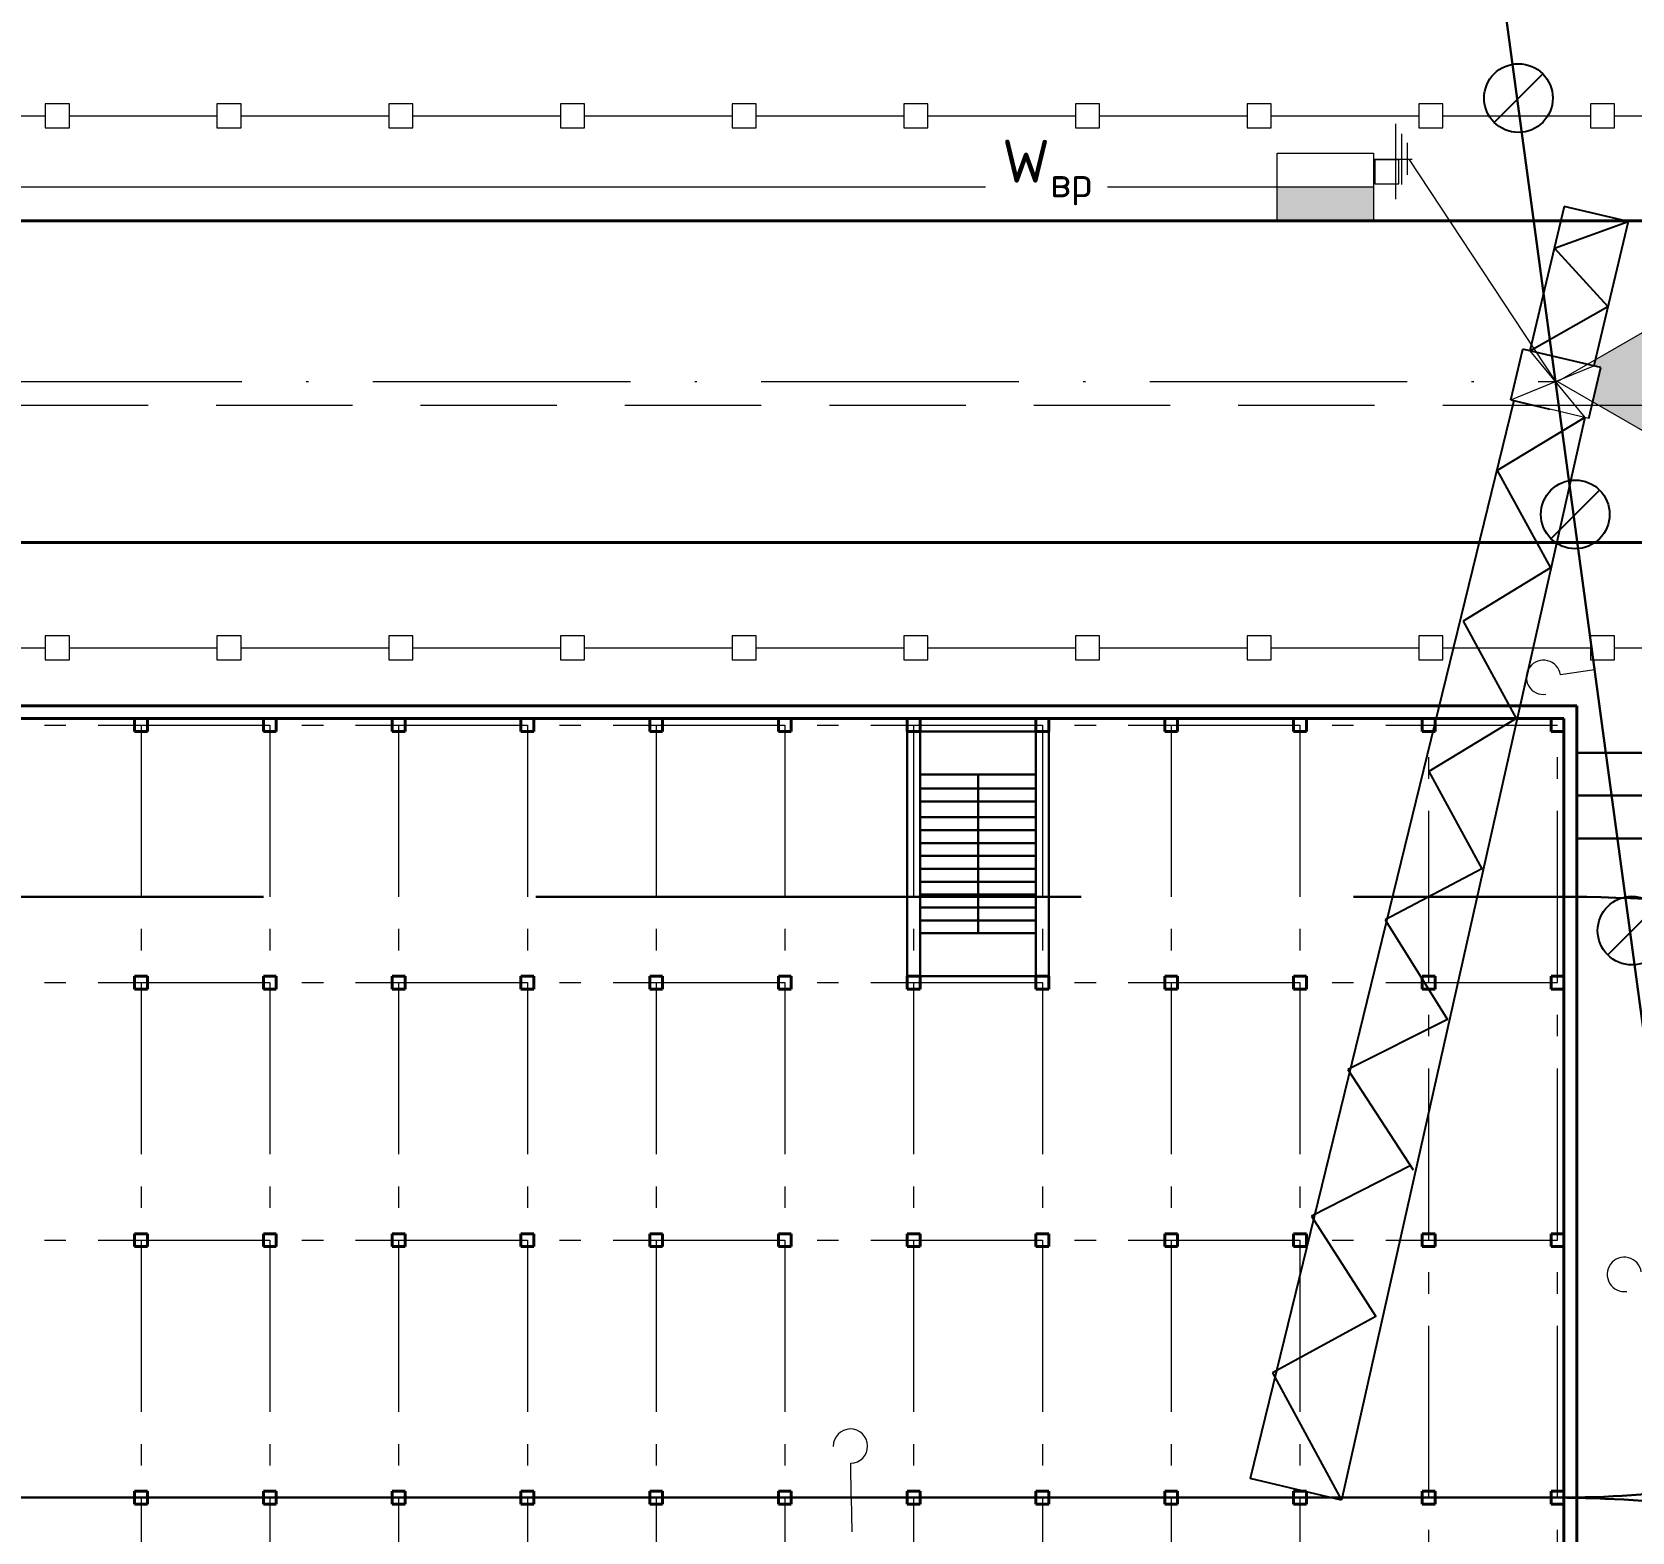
# Model space of a CAD drawing. Header units: millimetres. Extents: x -782 to 10910, y 3841 to 13237.
# Drawn here: x -460 to -385.5, y 4567.2 to 4637.1 of the extents above; entities that cross this region are included whole.
import ezdxf

# ---------------------------------------------------------------- set-up
doc = ezdxf.new("R2010")
doc.units = ezdxf.units.MM
for name, pattern in [('ACAD_ISO10W100', [18, 12, -3, 0, -3]), ('CENTER2', [28.575, 19.05, -3.175, 3.175, -3.175]), ('GOST2.303 6', [12, 8, -1.5, 1, -1.5]), ('штриховая2', [9.525, 6.35, -3.175])]:
    doc.linetypes.add(name, pattern=pattern)
doc.layers.add('1', color=7, linetype='Continuous')
doc.layers.add('тонкая', color=7, linetype='Continuous')
doc.layers.add('Фасад толст', color=7, linetype='Continuous', lineweight=20)
doc.styles.add('Isocpeur', font='isocpeur.ttf')

msp = doc.modelspace()

# ---------------------------------------------------------------- hatches: boundary and pattern name
at = {"lineweight": 25}
h = msp.add_hatch(dxfattribs=at)
h.set_pattern_fill('ANSI31', color=256)
h.paths.add_polyline_path([(-368.191661, 4463.807408), (-373.728346, 4463.807408), (-373.728346, 4456.807408), (-369.148621, 4456.807408)])
h.paths.add_polyline_path([(-395.838756, 4466.392732), (-395.525305, 4468.691212, -0.033531004), (-397.946103, 4470.807408), (-579.946103, 4470.807408, -0.033546474), (-582.368081, 4468.690313), (-582.053972, 4466.392661, -0.454591532), (-580.237257, 4464.807408), (-397.654949, 4464.807408, -0.454492205)])
h.paths.add_polyline_path([(-369.748667, 4685.053568), (-370.828143, 4685.160867, -0.097320235), (-378.998894, 4680.813979), (-608.743581, 4680.807442), (-609.838767, 4672.796344, -0.071737884), (-603.062159, 4673.807128), (-596.916666, 4673.836845, -0.164269753), (-582.368081, 4668.924503), (-582.053972, 4671.222156, -0.374956444), (-583.437252, 4672.807408, -1), (-580.237257, 4672.807408), (-397.654949, 4672.807408, -1), (-394.454955, 4672.807408, -0.381458001), (-395.874355, 4671.217636), (-395.556386, 4668.870434, -0.164703998), (-380.97554, 4673.807408), (-368.225183, 4673.807408)])
h.paths.add_polyline_path([(-603.696659, 4674.934966, -1), (-603.37666, 4674.934966, -1)], flags=16)
h.paths.add_polyline_path([(-395.874355, 4671.217636, -0.447745786), (-397.654949, 4672.807408), (-580.237257, 4672.807408, -0.454591532), (-582.053972, 4671.222156), (-582.368081, 4668.924503, -0.033546474), (-579.946103, 4666.807408), (-397.916183, 4666.807838, -0.032682346), (-395.556386, 4668.870434)])
h.paths.add_polyline_path([(-468.071309, 4672.209808), (-468.071309, 4678.809808), (-472.871309, 4678.809808), (-472.871309, 4672.209808)], flags=24)
h.paths.add_polyline_path([(-468.071309, 4664.861306), (-468.071309, 4671.461306), (-472.871309, 4671.461306), (-472.871309, 4664.861306)], flags=9)
h.paths.add_polyline_path([(-568.008949, 4665.132408), (-561.808949, 4665.132408), (-561.808949, 4669.932408), (-568.008949, 4669.932408)], flags=9)
at = {"lineweight": 20}
h = msp.add_hatch(dxfattribs=at)
h.set_pattern_fill('AR-CONC', color=256, scale=0.025)
h.paths.add_polyline_path([(-316.353466, 4463.807408), (-368.191661, 4463.807408), (-369.148621, 4456.807408), (-316.353466, 4456.807408)])
edge = h.paths.add_edge_path()
edge.add_line((-368.191661, 4463.807408), (-387.037143, 4463.807408))
edge.add_arc((-387.037143, 4475.807794), 12.000386, 223.86662461, 270, ccw=False)
edge.add_line((-395.688881, 4467.491743), (-395.838756, 4466.392732))
edge.add_arc((-396.054952, 4464.807408), 1.599997, 0, 82.23429528, ccw=False)
edge.add_arc((-396.054952, 4464.807408), 1.599997, -180, 0, ccw=False)
edge.add_line((-397.654949, 4464.807408), (-580.237257, 4464.807408))
edge.add_arc((-581.837255, 4464.807408), 1.599997, -180, 0, ccw=False)
edge.add_arc((-581.837255, 4464.807408), 1.599997, 97.78457087, 180, ccw=False)
edge.add_line((-582.053972, 4466.392661), (-582.204114, 4467.490923))
edge.add_arc((-590.855063, 4475.807794), 12.000386, 270, 316.12794469, ccw=False)
edge.add_line((-590.855063, 4463.807408), (-609.700546, 4463.807408))
edge.add_line((-609.700546, 4463.807408), (-608.743586, 4456.807408))
edge.add_line((-608.743586, 4456.807408), (-369.148621, 4456.807408))
edge.add_line((-369.148621, 4456.807408), (-368.191661, 4463.807408))
edge = h.paths.add_edge_path()
edge.add_arc((-387.037143, 4475.807794), 12.000386, 204.62550124, 223.86662461, ccw=False)
edge.add_line((-397.946103, 4470.807408), (-490.693853, 4470.807408))
edge.add_arc((-491.827745, 4471.200197), 1.199998, 199.10645728, 340.89354272, ccw=False)
edge.add_line((-492.961638, 4470.807408), (-579.946103, 4470.807408))
edge.add_arc((-590.855063, 4475.807794), 12.000386, 316.12794469, 335.37449876, ccw=False)
edge.add_line((-582.204114, 4467.490923), (-582.053972, 4466.392661))
edge.add_arc((-581.837255, 4464.807408), 1.599997, 0, 97.78457087, ccw=False)
edge.add_line((-580.237257, 4464.807408), (-397.654949, 4464.807408))
edge.add_arc((-396.054952, 4464.807408), 1.599997, 82.23429528, 180, ccw=False)
edge.add_line((-395.838756, 4466.392732), (-395.688881, 4467.491743))
edge = h.paths.add_edge_path()
edge.add_line((-369.173453, 4680.807408), (-608.743586, 4680.807408))
edge.add_line((-608.743586, 4680.807408), (-609.700546, 4673.807408))
edge.add_line((-609.700546, 4673.807408), (-590.855063, 4673.807408))
edge.add_arc((-590.855063, 4661.807022), 12.000386, 43.87205531, 90, ccw=False)
edge.add_line((-582.204114, 4670.123893), (-582.053972, 4671.222156))
edge.add_arc((-581.837255, 4672.807408), 1.599997, 180, 262.21542913, ccw=False)
edge.add_arc((-581.837255, 4672.807408), 1.599997, 0, 180, ccw=False)
edge.add_line((-580.237257, 4672.807408), (-397.654949, 4672.807408))
edge.add_arc((-396.054952, 4672.807408), 1.599997, 0, 180, ccw=False)
edge.add_arc((-396.054952, 4672.807408), 1.599997, -83.51900907, 0, ccw=False)
edge.add_line((-395.874355, 4671.217636), (-395.556386, 4668.870434))
edge.add_arc((-336.114625, 4576.116626), 110.1662, 117.53133097, 122.65399107, ccw=False)
edge.add_line((-387.037143, 4673.807408), (-368.225183, 4673.807408))
edge.add_line((-368.225183, 4673.807408), (-369.173453, 4680.807408))
edge = h.paths.add_edge_path()
edge.add_line((-608.743586, 4680.807408), (-617.994481, 4680.807408))
edge.add_line((-617.994481, 4680.807408), (-617.990367, 4673.414839))
edge.add_arc((-614.946103, 4661.807408), 12, 90, 104.69589657, ccw=False)
edge.add_line((-614.946103, 4673.807408), (-609.700546, 4673.807408))
edge.add_line((-609.700546, 4673.807408), (-608.743586, 4680.807408))
edge = h.paths.add_edge_path()
edge.add_line((-395.556386, 4668.870434), (-395.874355, 4671.217636))
edge.add_arc((-396.054952, 4672.807408), 1.599997, 180, 276.48099093, ccw=False)
edge.add_line((-397.654949, 4672.807408), (-580.237257, 4672.807408))
edge.add_arc((-581.837255, 4672.807408), 1.599997, -97.78457087, 0, ccw=False)
edge.add_line((-582.053972, 4671.222156), (-582.204114, 4670.123893))
edge.add_arc((-590.855063, 4661.807022), 12.000386, 24.62550124, 43.87205531, ccw=False)
edge.add_line((-579.946103, 4666.807408), (-495.336234, 4666.807408))
edge.add_arc((-494.750257, 4665.760209), 1.199998, 60.7700888, 119.2299112, ccw=False)
edge.add_line((-494.164279, 4666.807408), (-397.946103, 4666.807408))
edge.add_arc((-395.805836, 4666.743802), 2.141212, 83.30987815, 178.29773268, ccw=False)
h.paths.add_polyline_path([(-493.997563, 4666.092173), (-490.757568, 4666.092173), (-490.757568, 4666.807408), (-493.997563, 4666.807408)])
h.paths.add_polyline_path([(-368.225183, 4673.807408), (-316.353466, 4673.807408), (-316.353466, 4680.807408), (-369.173453, 4680.807408)])
edge = h.paths.add_edge_path()
edge.add_arc((-609.946103, 4656.807408), 24, 109.59180627, 180)
edge.add_line((-633.946103, 4656.807408), (-633.946103, 4480.807408))
edge.add_arc((-609.946103, 4480.807408), 24, 180, 270)
edge.add_line((-609.946103, 4456.807408), (-608.743586, 4456.807408))
edge.add_line((-608.743586, 4456.807408), (-609.700546, 4463.807408))
edge.add_line((-609.700546, 4463.807408), (-614.946103, 4463.807408))
edge.add_arc((-637.916666, 4452.836845), 25.455844, 25.52877937, 64.47122063)
edge.add_line((-626.946103, 4475.807408), (-626.946103, 4661.807408))
edge.add_arc((-614.946103, 4661.807408), 12, 104.69589657, 180, ccw=False)
edge.add_line((-617.990367, 4673.414839), (-617.993708, 4679.417938))
at = {"lineweight": 25}
h = msp.add_hatch(dxfattribs=at)
h.set_pattern_fill('AR-CONC', color=256, scale=0.025)
h.paths.add_polyline_path([(-583.437252, 4464.807408, -0.374956444), (-582.053972, 4466.392661), (-582.204114, 4467.490923, -0.204033738), (-590.855063, 4463.807408), (-602.946103, 4463.807408, -0.072953131), (-609.838767, 4464.818472), (-608.743586, 4456.807408), (-375.228346, 4456.807408), (-375.228346, 4463.807408), (-387.037143, 4463.807408, -0.077886135), (-390.708441, 4464.382785), (-394.459977, 4464.680734, -0.96113778), (-397.654949, 4464.807408), (-580.237257, 4464.807408, -1)])
h.paths.add_polyline_path([(-633.514713, 4548.873557), (-626.914713, 4548.873557), (-626.914713, 4553.673557), (-633.514713, 4553.673557)], flags=24)
h.paths.add_polyline_path([(-632.021103, 4479.706118), (-625.421103, 4479.706118), (-625.421103, 4484.506118), (-632.021103, 4484.506118)], flags=24)
h.paths.add_polyline_path([(-634.133065, 4600.843937), (-630.443071, 4600.843937), (-630.443071, 4605.16393), (-634.133065, 4605.16393)], flags=9)
h.paths.add_polyline_path([(-468.071309, 4457.905008), (-468.071309, 4464.505008), (-472.871309, 4464.505008), (-472.871309, 4457.905008)], flags=24)
edge = h.paths.add_edge_path()
edge.add_arc((-609.946103, 4656.807408), 24, 109.59160183, 180)
edge.add_line((-633.946103, 4656.807408), (-633.946103, 4480.807408))
edge.add_arc((-609.946103, 4480.807408), 24, 180, 270)
edge.add_line((-609.946103, 4456.807408), (-608.743586, 4456.807408))
edge.add_line((-608.743586, 4456.807408), (-609.700546, 4463.807408))
edge.add_line((-609.700546, 4463.807408), (-609.838767, 4464.818472))
edge.add_arc((-602.946103, 4487.807408), 24, 180, 253.30994122, ccw=False)
edge.add_line((-626.946103, 4487.807408), (-626.946103, 4661.807408))
edge.add_arc((-614.946103, 4661.807408), 12, 104.69537151, 180, ccw=False)
edge.add_line((-617.990261, 4673.414867), (-617.993627, 4679.417967))
at = {"lineweight": 20}
h = msp.add_hatch(dxfattribs=at)
h.set_pattern_fill('ANSI31', color=256, angle=90)
h.set_pattern_definition([(135, (-2824.641, 1373.7972), (-2.245064, -2.245064), [])])
h.paths.add_polyline_path([(-579.946103, 4470.807408, -0.084176912), (-582.204114, 4467.490923), (-582.053972, 4466.392661, -0.454591532), (-580.237257, 4464.807408), (-397.654949, 4464.807408, -0.454492205), (-395.838756, 4466.392732), (-395.688881, 4467.491743, -0.084153049), (-397.946103, 4470.807408), (-490.693853, 4470.807408, -0.71189231), (-492.961638, 4470.807408)])
h.paths.add_polyline_path([(-580.237257, 4672.807408, -0.454591532), (-582.053972, 4671.222156), (-582.204114, 4670.123893, -0.084176912), (-579.946103, 4666.807408), (-495.336234, 4666.807408, -0.260759243), (-494.164279, 4666.807408), (-397.946103, 4666.807408, -0.083164554), (-395.721467, 4670.089038), (-395.874355, 4671.217636, -0.447745786), (-397.654949, 4672.807408)])
h.paths.add_polyline_path([(-493.99518, 4666.152561), (-488.59518, 4666.152561), (-488.59518, 4670.952561), (-493.99518, 4670.952561)], flags=9)
h.paths.add_polyline_path([(-360.290529, 4665.506476), (-355.290529, 4665.506476), (-355.290529, 4670.306476), (-360.290529, 4670.306476)], flags=9)
h = msp.add_hatch(color=256, dxfattribs=at)
h.dxf.hatch_style = 1
h.paths.add_polyline_path([(-375.946102, 4517.907408), (-387.039436, 4517.907408), (-388.946103, 4516.807408), (-375.946102, 4509.307408)])
h.paths.add_polyline_path([(-375.946102, 4524.307408), (-387.039436, 4517.907408), (-375.946102, 4517.907408)])
h.paths.add_polyline_path([(-590.868024, 4516.560537), (-591.163415, 4516.71995), (-590.600979, 4517.762144), (-590.85277, 4517.907408), (-601.946105, 4517.907408), (-601.946105, 4509.307408), (-591.543478, 4515.308923)])
h.paths.add_polyline_path([(-601.946105, 4524.307408), (-601.946105, 4517.907408), (-590.85277, 4517.907408)])
h.paths.add_polyline_path([(-590.85277, 4619.707408), (-601.946105, 4619.707408), (-601.946105, 4613.307408)])
h.paths.add_polyline_path([(-601.946105, 4628.307408), (-601.946105, 4619.707408), (-590.85277, 4619.707408), (-588.946103, 4620.807408)])
h.paths.add_polyline_path([(-375.946102, 4619.707408), (-387.039436, 4619.707408), (-375.946102, 4613.307408)])
h.paths.add_polyline_path([(-375.946102, 4628.307408), (-387.186612, 4621.822499), (-387.252892, 4621.543297), (-386.926307, 4621.465769), (-387.30707, 4619.861812), (-387.039436, 4619.707408), (-375.946102, 4619.707408)])
at = {"layer": 'Фасад толст', "lineweight": 15}
msp.add_hatch(color=1, dxfattribs=at).paths.add_polyline_path([(-397.519447, 4629.877145), (-402.002944, 4629.877145), (-402.002944, 4628.307408), (-397.519447, 4628.307408)])

# ---------------------------------------------------------------- linework, layer by layer
at = {"lineweight": 30}
for p, q in [((-396.089716, 4672.807408), (-382.063126, 4569.264954)), ((-418.646103, 4605.107408), (-413.246103, 4605.107408)), ((-419.246103, 4604.507408), (-419.246103, 4593.107408)), ((-418.646103, 4593.107408), (-418.646103, 4604.507408)), ((-418.646103, 4604.507408), (-418.646103, 4602.507408)), ((-418.646103, 4604.507408), (-413.246103, 4604.507408)), ((-413.246103, 4604.507408), (-413.246103, 4593.107408)), ((-412.646103, 4593.107408), (-412.646103, 4604.507408)), ((-418.646103, 4602.507408), (-413.246103, 4602.507408)), ((-415.946103, 4595.107408), (-415.946103, 4602.507408)), ((-418.646103, 4601.846091), (-413.246103, 4601.846091)), ((-418.646103, 4601.246091), (-413.246103, 4601.246091)), ((-418.646103, 4600.507408), (-413.246103, 4600.507408)), ((-418.646103, 4599.907408), (-413.246103, 4599.907408)), ((-418.646103, 4599.307408), (-413.246103, 4599.307408)), ((-418.646103, 4598.707408), (-413.246103, 4598.707408)), ((-418.646103, 4598.107408), (-413.246103, 4598.107408)), ((-418.646103, 4597.507408), (-413.246103, 4597.507408)), ((-418.646103, 4596.907408), (-413.246103, 4596.907408)), ((-418.646103, 4596.307408), (-413.246103, 4596.307408)), ((-418.646103, 4595.707408), (-413.246103, 4595.707408)), ((-418.646103, 4593.107408), (-418.646103, 4595.107408)), ((-418.646103, 4595.107408), (-413.246103, 4595.107408)), ((-413.246103, 4593.107408), (-418.646103, 4593.107408))]:
    msp.add_line(p, q, dxfattribs=at)
at = {"lineweight": 25}
for p, q in [((-389.633638, 4635.148571), (-391.896376, 4632.885833)), ((-390.765007, 4634.017202), (-389.633638, 4635.148571)), ((-386.988665, 4615.753468), (-389.251403, 4613.49073)), ((-388.120034, 4614.622099), (-386.988665, 4615.753468)), ((-384.343693, 4596.358365), (-386.606431, 4594.095627)), ((-418.646103, 4595.107408), (-418.646103, 4595.707408))]:
    msp.add_line(p, q, dxfattribs=at)
at = {"lineweight": 13}
for p, q in [((-458.286358, 4633.755351), (-459.406356, 4633.755351)), ((-459.406356, 4633.755351), (-459.406356, 4632.635353)), ((-458.286358, 4632.635353), (-458.286358, 4633.755351)), ((-450.286371, 4633.755351), (-451.406369, 4633.755351)), ((-451.406369, 4633.755351), (-451.406369, 4632.635353)), ((-450.286371, 4632.635353), (-450.286371, 4633.755351)), ((-442.286384, 4633.755351), (-443.406382, 4633.755351)), ((-443.406382, 4633.755351), (-443.406382, 4632.635353)), ((-442.286384, 4632.635353), (-442.286384, 4633.755351)), ((-434.286398, 4633.755351), (-435.406396, 4633.755351)), ((-435.406396, 4633.755351), (-435.406396, 4632.635353)), ((-434.286398, 4632.635353), (-434.286398, 4633.755351)), ((-426.286411, 4633.755351), (-427.406409, 4633.755351)), ((-427.406409, 4633.755351), (-427.406409, 4632.635353)), ((-426.286411, 4632.635353), (-426.286411, 4633.755351)), ((-418.286424, 4633.755351), (-419.406422, 4633.755351)), ((-419.406422, 4633.755351), (-419.406422, 4632.635353)), ((-418.286424, 4632.635353), (-418.286424, 4633.755351)), ((-410.286438, 4633.755351), (-411.406436, 4633.755351)), ((-411.406436, 4633.755351), (-411.406436, 4632.635353)), ((-410.286438, 4632.635353), (-410.286438, 4633.755351)), ((-402.286451, 4633.755351), (-403.406449, 4633.755351)), ((-403.406449, 4633.755351), (-403.406449, 4632.635353)), ((-402.286451, 4632.635353), (-402.286451, 4633.755351)), ((-394.286464, 4633.755351), (-395.406462, 4633.755351)), ((-394.286464, 4633.755351), (-395.406462, 4633.755351)), ((-395.406462, 4633.755351), (-395.406462, 4632.635353)), ((-394.286464, 4632.635353), (-394.286464, 4633.755351)), ((-394.286464, 4632.635353), (-394.286464, 4633.755351)), ((-386.286478, 4633.755351), (-387.406476, 4633.755351)), ((-386.286478, 4633.755351), (-387.406476, 4633.755351)), ((-387.406476, 4633.755351), (-387.406476, 4632.635353)), ((-386.286478, 4632.635353), (-386.286478, 4633.755351)), ((-386.286478, 4632.635353), (-386.286478, 4633.755351)), ((-459.406356, 4632.635353), (-458.286358, 4632.635353)), ((-451.406369, 4632.635353), (-450.286371, 4632.635353)), ((-443.406382, 4632.635353), (-442.286384, 4632.635353)), ((-435.406396, 4632.635353), (-434.286398, 4632.635353)), ((-427.406409, 4632.635353), (-426.286411, 4632.635353)), ((-419.406422, 4632.635353), (-418.286424, 4632.635353)), ((-411.406436, 4632.635353), (-410.286438, 4632.635353)), ((-403.406449, 4632.635353), (-402.286451, 4632.635353)), ((-395.406462, 4632.635353), (-394.286464, 4632.635353)), ((-395.406462, 4632.635353), (-394.286464, 4632.635353)), ((-387.406476, 4632.635353), (-386.286478, 4632.635353)), ((-387.406476, 4632.635353), (-386.286478, 4632.635353)), ((-396.344291, 4631.143979), (-397.464289, 4631.143979)), ((-397.464289, 4631.143979), (-397.464289, 4630.023981)), ((-396.344291, 4630.023981), (-396.344291, 4631.143979)), ((-397.464289, 4630.023981), (-396.344291, 4630.023981)), ((-458.286358, 4608.967407), (-459.406356, 4608.967407)), ((-459.406356, 4608.967407), (-459.406356, 4607.847409)), ((-458.286358, 4607.847409), (-458.286358, 4608.967407)), ((-450.286371, 4608.967407), (-451.406369, 4608.967407)), ((-451.406369, 4608.967407), (-451.406369, 4607.847409)), ((-450.286371, 4607.847409), (-450.286371, 4608.967407)), ((-442.286384, 4608.967407), (-443.406382, 4608.967407)), ((-443.406382, 4608.967407), (-443.406382, 4607.847409)), ((-442.286384, 4607.847409), (-442.286384, 4608.967407)), ((-434.286398, 4608.967407), (-435.406396, 4608.967407)), ((-435.406396, 4608.967407), (-435.406396, 4607.847409)), ((-434.286398, 4607.847409), (-434.286398, 4608.967407)), ((-426.286411, 4608.967407), (-427.406409, 4608.967407)), ((-427.406409, 4608.967407), (-427.406409, 4607.847409)), ((-426.286411, 4607.847409), (-426.286411, 4608.967407)), ((-418.286424, 4608.967407), (-419.406422, 4608.967407)), ((-419.406422, 4608.967407), (-419.406422, 4607.847409)), ((-418.286424, 4607.847409), (-418.286424, 4608.967407)), ((-410.286438, 4608.967407), (-411.406436, 4608.967407)), ((-411.406436, 4608.967407), (-411.406436, 4607.847409)), ((-410.286438, 4607.847409), (-410.286438, 4608.967407)), ((-402.286451, 4608.967407), (-403.406449, 4608.967407)), ((-403.406449, 4608.967407), (-403.406449, 4607.847409)), ((-402.286451, 4607.847409), (-402.286451, 4608.967407)), ((-394.286464, 4608.967407), (-395.406462, 4608.967407)), ((-395.406462, 4608.967407), (-395.406462, 4607.847409)), ((-394.286464, 4607.847409), (-394.286464, 4608.967407)), ((-386.286478, 4608.967407), (-387.406476, 4608.967407)), ((-387.406476, 4608.967407), (-387.406476, 4607.847409)), ((-386.286478, 4607.847409), (-386.286478, 4608.967407)), ((-459.406356, 4607.847409), (-458.286358, 4607.847409)), ((-451.406369, 4607.847409), (-450.286371, 4607.847409)), ((-443.406382, 4607.847409), (-442.286384, 4607.847409)), ((-435.406396, 4607.847409), (-434.286398, 4607.847409)), ((-427.406409, 4607.847409), (-426.286411, 4607.847409)), ((-419.406422, 4607.847409), (-418.286424, 4607.847409)), ((-411.406436, 4607.847409), (-410.286438, 4607.847409)), ((-403.406449, 4607.847409), (-402.286451, 4607.847409)), ((-395.406462, 4607.847409), (-394.286464, 4607.847409)), ((-387.226587, 4607.380951), (-388.809333, 4607.146624)), ((-387.406476, 4607.847409), (-386.286478, 4607.847409)), ((-421.853228, 4568.807408), (-421.878867, 4570.4072)), ((-421.853228, 4568.807408), (-421.827588, 4567.207616))]:
    msp.add_line(p, q, dxfattribs=at)
at = {"lineweight": 20}
for p, q in [((-474.286331, 4633.195352), (-459.406356, 4633.195352)), ((-458.286358, 4633.195352), (-451.406369, 4633.195352)), ((-450.286371, 4633.195352), (-443.406382, 4633.195352)), ((-442.286384, 4633.195352), (-435.406396, 4633.195352)), ((-434.286398, 4633.195352), (-427.406409, 4633.195352)), ((-426.286411, 4633.195352), (-419.406422, 4633.195352)), ((-418.286424, 4633.195352), (-411.406436, 4633.195352)), ((-410.286438, 4633.195352), (-403.406449, 4633.195352)), ((-402.286451, 4633.195352), (-395.406462, 4633.195352)), ((-394.286464, 4633.195352), (-387.406476, 4633.195352)), ((-386.286478, 4633.195352), (-377.006169, 4633.195352)), ((-388.946103, 4620.807408), (-375.946102, 4628.307408)), ((-388.946103, 4620.807408), (-375.946102, 4613.307408)), ((-474.286331, 4608.407408), (-459.406356, 4608.407408)), ((-458.286358, 4608.407408), (-451.406369, 4608.407408)), ((-450.286371, 4608.407408), (-443.406382, 4608.407408)), ((-442.286384, 4608.407408), (-435.406396, 4608.407408)), ((-434.286398, 4608.407408), (-427.406409, 4608.407408)), ((-426.286411, 4608.407408), (-419.406422, 4608.407408)), ((-418.286424, 4608.407408), (-411.406436, 4608.407408)), ((-410.286438, 4608.407408), (-403.406449, 4608.407408)), ((-402.286451, 4608.407408), (-395.406462, 4608.407408)), ((-394.286464, 4608.407408), (-387.406476, 4608.407408)), ((-386.286478, 4608.407408), (-377.006169, 4608.407408))]:
    msp.add_line(p, q, dxfattribs=at)
at = {"color": 240, "lineweight": 20, "true_color": 0xed1f24}
for p, q in [((-395.872546, 4631.174375), (-389.04543, 4620.807408)), ((-617.885913, 4629.877145), (-415.603295, 4629.877145)), ((-409.91564, 4629.877145), (-400.201314, 4629.877145)), ((-390.231295, 4622.250339), (-387.672253, 4619.136561)), ((-391.121107, 4619.955283), (-387.252892, 4621.543297))]:
    msp.add_line(p, q, dxfattribs=at)
at = {"lineweight": 40}
for p, q in [((-588.946103, 4628.307408), (-388.946103, 4628.307408)), ((-388.946103, 4628.307408), (-371.946103, 4628.307408)), ((-388.946103, 4613.307408), (-588.946103, 4613.307408)), ((-388.946103, 4613.307408), (-371.946103, 4613.307408)), ((-388.046103, 4605.707408), (-589.246103, 4605.707408)), ((-388.646103, 4605.107408), (-589.246103, 4605.107408)), ((-454.646103, 4605.107408), (-455.246103, 4605.107408)), ((-455.246103, 4605.107408), (-455.246103, 4604.507408)), ((-454.646103, 4604.507408), (-454.646103, 4605.107408)), ((-448.646103, 4605.107408), (-449.246103, 4605.107408)), ((-449.246103, 4605.107408), (-449.246103, 4604.507408)), ((-448.646103, 4604.507408), (-448.646103, 4605.107408)), ((-442.646103, 4605.107408), (-443.246103, 4605.107408)), ((-443.246103, 4605.107408), (-443.246103, 4604.507408)), ((-442.646103, 4604.507408), (-442.646103, 4605.107408)), ((-436.646103, 4605.107408), (-437.246103, 4605.107408)), ((-437.246103, 4605.107408), (-437.246103, 4604.507408)), ((-436.646103, 4604.507408), (-436.646103, 4605.107408)), ((-430.646103, 4605.107408), (-431.246103, 4605.107408)), ((-431.246103, 4605.107408), (-431.246103, 4604.507408)), ((-430.646103, 4604.507408), (-430.646103, 4605.107408)), ((-424.646103, 4605.107408), (-425.246103, 4605.107408)), ((-425.246103, 4605.107408), (-425.246103, 4604.507408)), ((-424.646103, 4604.507408), (-424.646103, 4605.107408)), ((-418.646103, 4605.107408), (-419.246103, 4605.107408)), ((-419.246103, 4605.107408), (-419.246103, 4604.507408)), ((-418.646103, 4604.507408), (-418.646103, 4605.107408)), ((-412.646103, 4605.107408), (-413.246103, 4605.107408)), ((-413.246103, 4605.107408), (-413.246103, 4604.507408)), ((-412.646103, 4604.507408), (-412.646103, 4605.107408)), ((-406.646103, 4605.107408), (-407.246103, 4605.107408)), ((-407.246103, 4605.107408), (-407.246103, 4604.507408)), ((-406.646103, 4604.507408), (-406.646103, 4605.107408)), ((-400.646103, 4605.107408), (-401.246103, 4605.107408)), ((-401.246103, 4605.107408), (-401.246103, 4604.507408)), ((-400.646103, 4604.507408), (-400.646103, 4605.107408)), ((-394.646103, 4605.107408), (-395.246103, 4605.107408)), ((-395.246103, 4605.107408), (-395.246103, 4604.507408)), ((-394.646103, 4604.507408), (-394.646103, 4605.107408)), ((-388.646103, 4605.107408), (-389.246103, 4605.107408)), ((-389.246103, 4605.107408), (-389.246103, 4604.507408)), ((-388.646103, 4604.507408), (-388.646103, 4605.107408)), ((-388.646103, 4532.507408), (-388.646103, 4605.107408)), ((-388.046103, 4605.107408), (-388.046103, 4605.707408)), ((-388.046103, 4531.907408), (-388.046103, 4605.107408)), ((-455.246103, 4604.507408), (-454.646103, 4604.507408)), ((-449.246103, 4604.507408), (-448.646103, 4604.507408)), ((-443.246103, 4604.507408), (-442.646103, 4604.507408)), ((-437.246103, 4604.507408), (-436.646103, 4604.507408)), ((-431.246103, 4604.507408), (-430.646103, 4604.507408)), ((-425.246103, 4604.507408), (-424.646103, 4604.507408)), ((-419.246103, 4604.507408), (-418.646103, 4604.507408)), ((-413.246103, 4604.507408), (-412.646103, 4604.507408)), ((-407.246103, 4604.507408), (-406.646103, 4604.507408)), ((-401.246103, 4604.507408), (-400.646103, 4604.507408)), ((-395.246103, 4604.507408), (-394.646103, 4604.507408)), ((-389.246103, 4604.507408), (-388.646103, 4604.507408)), ((-454.646103, 4593.107408), (-455.246103, 4593.107408)), ((-455.246103, 4593.107408), (-455.246103, 4592.507408)), ((-454.646103, 4592.507408), (-454.646103, 4593.107408)), ((-448.646103, 4593.107408), (-449.246103, 4593.107408)), ((-449.246103, 4593.107408), (-449.246103, 4592.507408)), ((-448.646103, 4592.507408), (-448.646103, 4593.107408)), ((-442.646103, 4593.107408), (-443.246103, 4593.107408)), ((-443.246103, 4593.107408), (-443.246103, 4592.507408)), ((-442.646103, 4592.507408), (-442.646103, 4593.107408)), ((-436.646103, 4593.107408), (-437.246103, 4593.107408)), ((-437.246103, 4593.107408), (-437.246103, 4592.507408)), ((-436.646103, 4592.507408), (-436.646103, 4593.107408)), ((-430.646103, 4593.107408), (-431.246103, 4593.107408)), ((-431.246103, 4593.107408), (-431.246103, 4592.507408)), ((-430.646103, 4592.507408), (-430.646103, 4593.107408)), ((-424.646103, 4593.107408), (-425.246103, 4593.107408)), ((-425.246103, 4593.107408), (-425.246103, 4592.507408)), ((-424.646103, 4592.507408), (-424.646103, 4593.107408)), ((-418.646103, 4593.107408), (-419.246103, 4593.107408)), ((-419.246103, 4593.107408), (-419.246103, 4592.507408)), ((-418.646103, 4592.507408), (-418.646103, 4593.107408)), ((-412.646103, 4593.107408), (-413.246103, 4593.107408)), ((-413.246103, 4593.107408), (-413.246103, 4592.507408)), ((-412.646103, 4592.507408), (-412.646103, 4593.107408)), ((-406.646103, 4593.107408), (-407.246103, 4593.107408)), ((-407.246103, 4593.107408), (-407.246103, 4592.507408)), ((-406.646103, 4592.507408), (-406.646103, 4593.107408)), ((-400.646103, 4593.107408), (-401.246103, 4593.107408)), ((-401.246103, 4593.107408), (-401.246103, 4592.507408)), ((-400.646103, 4592.507408), (-400.646103, 4593.107408)), ((-394.646103, 4593.107408), (-395.246103, 4593.107408)), ((-395.246103, 4593.107408), (-395.246103, 4592.507408)), ((-394.646103, 4592.507408), (-394.646103, 4593.107408)), ((-388.646103, 4593.107408), (-389.246103, 4593.107408)), ((-389.246103, 4593.107408), (-389.246103, 4592.507408)), ((-388.646103, 4592.507408), (-388.646103, 4593.107408)), ((-455.246103, 4592.507408), (-454.646103, 4592.507408)), ((-449.246103, 4592.507408), (-448.646103, 4592.507408)), ((-443.246103, 4592.507408), (-442.646103, 4592.507408)), ((-437.246103, 4592.507408), (-436.646103, 4592.507408)), ((-431.246103, 4592.507408), (-430.646103, 4592.507408)), ((-425.246103, 4592.507408), (-424.646103, 4592.507408)), ((-419.246103, 4592.507408), (-418.646103, 4592.507408)), ((-413.246103, 4592.507408), (-412.646103, 4592.507408)), ((-407.246103, 4592.507408), (-406.646103, 4592.507408)), ((-401.246103, 4592.507408), (-400.646103, 4592.507408)), ((-395.246103, 4592.507408), (-394.646103, 4592.507408)), ((-389.246103, 4592.507408), (-388.646103, 4592.507408)), ((-454.646103, 4581.107408), (-455.246103, 4581.107408)), ((-455.246103, 4581.107408), (-455.246103, 4580.507408)), ((-455.246103, 4580.507408), (-454.646103, 4580.507408)), ((-454.646103, 4580.507408), (-454.646103, 4581.107408)), ((-448.646103, 4581.107408), (-449.246103, 4581.107408)), ((-449.246103, 4581.107408), (-449.246103, 4580.507408)), ((-449.246103, 4580.507408), (-448.646103, 4580.507408)), ((-448.646103, 4580.507408), (-448.646103, 4581.107408)), ((-442.646103, 4581.107408), (-443.246103, 4581.107408)), ((-443.246103, 4581.107408), (-443.246103, 4580.507408)), ((-443.246103, 4580.507408), (-442.646103, 4580.507408)), ((-442.646103, 4580.507408), (-442.646103, 4581.107408)), ((-436.646103, 4581.107408), (-437.246103, 4581.107408)), ((-437.246103, 4581.107408), (-437.246103, 4580.507408)), ((-437.246103, 4580.507408), (-436.646103, 4580.507408)), ((-436.646103, 4580.507408), (-436.646103, 4581.107408)), ((-430.646103, 4581.107408), (-431.246103, 4581.107408)), ((-431.246103, 4581.107408), (-431.246103, 4580.507408)), ((-431.246103, 4580.507408), (-430.646103, 4580.507408)), ((-430.646103, 4580.507408), (-430.646103, 4581.107408)), ((-424.646103, 4581.107408), (-425.246103, 4581.107408)), ((-425.246103, 4581.107408), (-425.246103, 4580.507408)), ((-425.246103, 4580.507408), (-424.646103, 4580.507408)), ((-424.646103, 4580.507408), (-424.646103, 4581.107408)), ((-418.646103, 4581.107408), (-419.246103, 4581.107408)), ((-419.246103, 4581.107408), (-419.246103, 4580.507408)), ((-419.246103, 4580.507408), (-418.646103, 4580.507408)), ((-418.646103, 4580.507408), (-418.646103, 4581.107408)), ((-412.646103, 4581.107408), (-413.246103, 4581.107408)), ((-413.246103, 4581.107408), (-413.246103, 4580.507408)), ((-413.246103, 4580.507408), (-412.646103, 4580.507408)), ((-412.646103, 4580.507408), (-412.646103, 4581.107408)), ((-406.646103, 4581.107408), (-407.246103, 4581.107408)), ((-407.246103, 4581.107408), (-407.246103, 4580.507408)), ((-407.246103, 4580.507408), (-406.646103, 4580.507408)), ((-406.646103, 4580.507408), (-406.646103, 4581.107408)), ((-400.646103, 4581.107408), (-401.246103, 4581.107408)), ((-401.246103, 4581.107408), (-401.246103, 4580.507408)), ((-401.246103, 4580.507408), (-400.646103, 4580.507408)), ((-400.646103, 4580.507408), (-400.646103, 4581.107408)), ((-394.646103, 4581.107408), (-395.246103, 4581.107408)), ((-395.246103, 4581.107408), (-395.246103, 4580.507408)), ((-395.246103, 4580.507408), (-394.646103, 4580.507408)), ((-394.646103, 4580.507408), (-394.646103, 4581.107408)), ((-388.646103, 4581.107408), (-389.246103, 4581.107408)), ((-389.246103, 4581.107408), (-389.246103, 4580.507408)), ((-389.246103, 4580.507408), (-388.646103, 4580.507408)), ((-388.646103, 4580.507408), (-388.646103, 4581.107408)), ((-454.646103, 4569.107408), (-455.246103, 4569.107408)), ((-455.246103, 4569.107408), (-455.246103, 4568.507408)), ((-455.246103, 4568.507408), (-454.646103, 4568.507408)), ((-454.646103, 4568.507408), (-454.646103, 4569.107408)), ((-448.646103, 4569.107408), (-449.246103, 4569.107408)), ((-449.246103, 4569.107408), (-449.246103, 4568.507408)), ((-449.246103, 4568.507408), (-448.646103, 4568.507408)), ((-448.646103, 4568.507408), (-448.646103, 4569.107408)), ((-442.646103, 4569.107408), (-443.246103, 4569.107408)), ((-443.246103, 4569.107408), (-443.246103, 4568.507408)), ((-443.246103, 4568.507408), (-442.646103, 4568.507408)), ((-442.646103, 4568.507408), (-442.646103, 4569.107408)), ((-436.646103, 4569.107408), (-437.246103, 4569.107408)), ((-437.246103, 4569.107408), (-437.246103, 4568.507408)), ((-437.246103, 4568.507408), (-436.646103, 4568.507408)), ((-436.646103, 4568.507408), (-436.646103, 4569.107408)), ((-430.646103, 4569.107408), (-431.246103, 4569.107408)), ((-431.246103, 4569.107408), (-431.246103, 4568.507408)), ((-431.246103, 4568.507408), (-430.646103, 4568.507408)), ((-430.646103, 4568.507408), (-430.646103, 4569.107408)), ((-424.646103, 4569.107408), (-425.246103, 4569.107408)), ((-425.246103, 4569.107408), (-425.246103, 4568.507408)), ((-425.246103, 4568.507408), (-424.646103, 4568.507408)), ((-424.646103, 4568.507408), (-424.646103, 4569.107408)), ((-418.646103, 4569.107408), (-419.246103, 4569.107408)), ((-419.246103, 4569.107408), (-419.246103, 4568.507408)), ((-419.246103, 4568.507408), (-418.646103, 4568.507408)), ((-418.646103, 4568.507408), (-418.646103, 4569.107408)), ((-412.646103, 4569.107408), (-413.246103, 4569.107408)), ((-413.246103, 4569.107408), (-413.246103, 4568.507408)), ((-413.246103, 4568.507408), (-412.646103, 4568.507408)), ((-412.646103, 4568.507408), (-412.646103, 4569.107408)), ((-406.646103, 4569.107408), (-407.246103, 4569.107408)), ((-407.246103, 4569.107408), (-407.246103, 4568.507408)), ((-407.246103, 4568.507408), (-406.646103, 4568.507408)), ((-406.646103, 4568.507408), (-406.646103, 4569.107408)), ((-400.646103, 4569.107408), (-401.246103, 4569.107408)), ((-401.246103, 4569.107408), (-401.246103, 4568.507408)), ((-401.246103, 4568.507408), (-400.646103, 4568.507408)), ((-400.646103, 4568.507408), (-400.646103, 4569.107408)), ((-394.646103, 4569.107408), (-395.246103, 4569.107408)), ((-395.246103, 4569.107408), (-395.246103, 4568.507408)), ((-395.246103, 4568.507408), (-394.646103, 4568.507408)), ((-394.646103, 4568.507408), (-394.646103, 4569.107408)), ((-388.646103, 4569.107408), (-389.246103, 4569.107408)), ((-389.246103, 4569.107408), (-389.246103, 4568.507408)), ((-389.246103, 4568.507408), (-388.646103, 4568.507408)), ((-388.646103, 4568.507408), (-388.646103, 4569.107408))]:
    msp.add_line(p, q, dxfattribs=at)
at = {"linetype": 'ACAD_ISO10W100', "lineweight": 20}
msp.add_line((-588.946103, 4620.807408), (-388.946103, 4620.807408), dxfattribs=at)
at = {"linetype": 'штриховая2', "lineweight": 20}
for p, q in [((-603.846103, 4619.707408), (-388.046103, 4619.707408)), ((-388.046103, 4619.707408), (-374.046103, 4619.707408))]:
    msp.add_line(p, q, dxfattribs=at)
at = {"color": 0, "lineweight": 25, "ltscale": 100}
for p, q in [((-387.672253, 4619.136561), (-391.750394, 4616.664235)), ((-391.750394, 4616.664235), (-389.27069, 4612.124833)), ((-389.27069, 4612.124833), (-393.348831, 4609.652507)), ((-393.348831, 4609.652507), (-390.869127, 4605.113105)), ((-390.869127, 4605.113105), (-394.947268, 4602.640779)), ((-394.947268, 4602.640779), (-392.467564, 4598.101376)), ((-392.467564, 4598.101376), (-396.982067, 4595.7374)), ((-396.982067, 4595.7374), (-394.066001, 4591.089648)), ((-394.066001, 4591.089648), (-398.714801, 4588.759017)), ((-398.714801, 4588.759017), (-395.664438, 4584.07792)), ((-395.809675, 4584.264553), (-400.412319, 4581.922462)), ((-400.412319, 4581.922462), (-397.408112, 4577.252825)), ((-397.408112, 4577.252825), (-402.233372, 4574.625162)), ((-402.233372, 4574.625162), (-399.010002, 4568.684691))]:
    msp.add_line(p, q, dxfattribs=at)
at = {"linetype": 'GOST2.303 6', "lineweight": 20}
for p, q in [((-588.946103, 4604.807408), (-388.946103, 4604.807408)), ((-454.946103, 4604.807408), (-454.946103, 4532.807408)), ((-448.946103, 4604.807408), (-448.946103, 4532.807408)), ((-442.946103, 4604.807408), (-442.946103, 4532.807408)), ((-436.946103, 4604.807408), (-436.946103, 4532.807408)), ((-430.946103, 4604.807408), (-430.946103, 4532.807408)), ((-424.946103, 4604.807408), (-424.946103, 4532.807408)), ((-418.946103, 4604.807408), (-418.946103, 4532.807408)), ((-412.946103, 4604.807408), (-412.946103, 4532.807408)), ((-406.946103, 4604.807408), (-406.946103, 4532.807408)), ((-400.946103, 4604.807408), (-400.946103, 4532.807408)), ((-394.946103, 4532.807408), (-394.946103, 4604.807408)), ((-388.946103, 4532.807408), (-388.946103, 4604.807408)), ((-588.946103, 4592.807408), (-388.946103, 4592.807408)), ((-588.946103, 4580.807408), (-388.946103, 4580.807408))]:
    msp.add_line(p, q, dxfattribs=at)
at = {"color": 5, "lineweight": 30}
msp.add_line((-357.649462, 4603.507973), (-388.046103, 4603.507973), dxfattribs=at)
at = {"color": 3, "lineweight": 30}
msp.add_line((-360.992314, 4601.517203), (-388.046103, 4601.517203), dxfattribs=at)
at = {"color": 240, "lineweight": 30, "true_color": 0xed1f24}
msp.add_line((-335.728512, 4599.526434), (-388.046103, 4599.526434), dxfattribs=at)
at = {"linetype": 'штриховая2', "lineweight": 30, "ltscale": 4}
msp.add_line((-588.946103, 4596.807408), (-388.946103, 4596.807408), dxfattribs=at)
at = {"linetype": 'CENTER2', "lineweight": 30, "ltscale": 200}
msp.add_line((-588.946103, 4568.807408), (-388.946103, 4568.807408), dxfattribs=at)
at = {"lineweight": 25}
for centre in [(-390.765007, 4634.017202), (-388.120034, 4614.622099), (-385.475062, 4595.226996)]:
    msp.add_circle(centre, 1.599997, dxfattribs=at)
at = {"lineweight": 13}
for centre, start, end in [((-389.600705, 4607.029461), 8.42150572, 278.42150572), ((-385.832048, 4579.209726), 8.42150572, 278.42150572), ((-421.891687, 4571.207096), 270.9181889, 180.9181889)]:
    msp.add_arc(centre, 0.799999, start, end, dxfattribs=at)
at = {"linetype": 'штриховая2', "lineweight": 30, "ltscale": 4}
msp.add_arc((-388.946103, 4516.807408), 80, 82.21542913, 90, dxfattribs=at)
at = {"lineweight": 30}
for centre, radius, start, end in [((-388.946534, 4620.820086), 52.012678, 270.00047456, 277.60489696), ((-388.946103, 4516.807408), 52, 82.21542913, 90)]:
    msp.add_arc(centre, radius, start, end, dxfattribs=at)
at = {"layer": 'тонкая', "color": 0, "lineweight": 25, "ltscale": 5000}
for p, q in [((-388.635442, 4628.972843), (-390.231295, 4622.250339)), ((-385.657039, 4628.265801), (-388.635442, 4628.972843)), ((-389.092944, 4627.023783), (-385.657039, 4628.265801)), ((-385.657039, 4628.265801), (-387.252892, 4621.543297)), ((-386.596425, 4624.308653), (-389.092944, 4627.023783)), ((-390.231295, 4622.250339), (-386.596425, 4624.308653)), ((-391.121107, 4619.955283), (-390.55788, 4622.327867)), ((-390.231295, 4622.250339), (-390.55788, 4622.327867)), ((-386.926307, 4621.465769), (-390.231295, 4622.250339)), ((-387.489533, 4619.093185), (-386.926307, 4621.465769)), ((-391.121107, 4619.955283), (-389.30532, 4619.524234)), ((-390.977241, 4619.921131), (-403.264863, 4569.694751)), ((-387.672253, 4619.136561), (-399.010002, 4568.684691)), ((-399.010002, 4568.684691), (-403.264863, 4569.694751))]:
    msp.add_line(p, q, dxfattribs=at)
at = {"layer": 'тонкая', "color": 0, "lineweight": 20, "ltscale": 5000}
msp.add_line((-387.489533, 4619.093185), (-389.30532, 4619.524234), dxfattribs=at)
at = {"layer": 'Фасад толст', "color": 1}
for p, q in [((-396.483098, 4629.312145), (-396.483098, 4632.814852)), ((-396.202213, 4629.988106), (-396.202213, 4632.353969)), ((-395.94309, 4630.448986), (-395.94309, 4631.939174)), ((-397.519447, 4631.174375), (-395.7118, 4631.174375))]:
    msp.add_line(p, q, dxfattribs=at)
at = {"layer": 'Фасад толст', "color": 1, "lineweight": 15}
msp.add_line((-402.002944, 4629.877145), (-397.519447, 4629.877145), dxfattribs=at)
msp.add_lwpolyline([(-402.002944, 4631.446881), (-397.519447, 4631.446881), (-397.519447, 4628.307408), (-402.002944, 4628.307408)], close=True, dxfattribs=at)

# ---------------------------------------------------------------- texts
at = {"layer": '1', "insert": (-414.824514, 4632.080241), "char_height": 2, "width": 335.51997649, "attachment_point": 1, "style": 'Isocpeur'}
msp.add_mtext('\\A1;W{\\H0.7x;\\S^ вр;}', dxfattribs=at)

doc.saveas('drawing.dxf')
